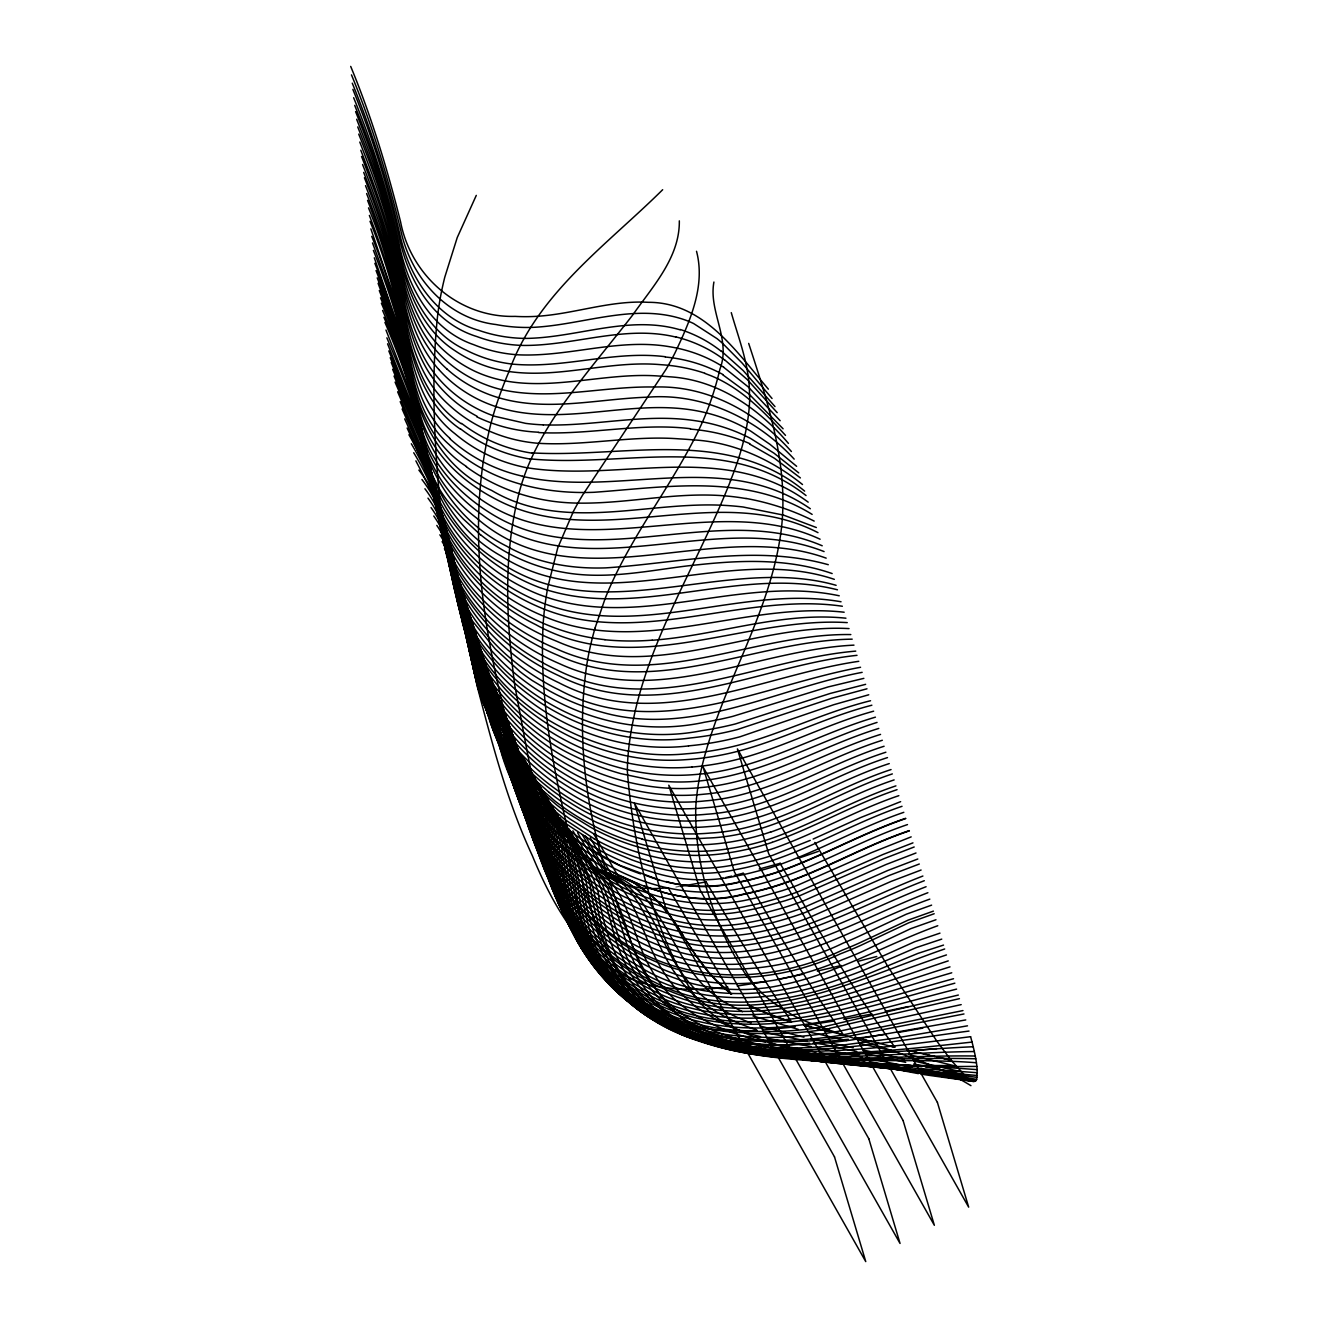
<?xml version="1.0" encoding="UTF-8"?>
<svg xmlns="http://www.w3.org/2000/svg" width="1328" height="1328" viewBox="0 0 1328 1328"><rect width="100%" height="100%" fill="white"/><g stroke="black" fill="none" stroke-linecap="round" stroke-linejoin="round"><path stroke-width="0.75" stroke-dasharray="5 3.75" d="M679.023 886.623L675.803 887.038"/><path stroke-width="1.5" d="M973.474 1081.44A445.826 33.466 62.1 0 0 976.661 1079.398L977.209 1070.468A860.644 64.607 62.1 0 0 976.429 1062.765A808.719 60.706 62.1 0 0 970.585 1036.67M713.916 282.034C708.372 311.532 731.346 339.52 719.925 369.118C714.696 391.677 707.044 413.722 696.602 434.405C671.088 485.384 635.68 530.835 611.893 582.743A801.498 282.001 -29.5 0 0 605.203 598.347L594.994 628.177M730.533 480.869C694.594 572.385 635.431 658.173 627.795 758.587A1105.56 388.988 -29.5 0 0 627.38 771.468C633.622 850.086 652.646 931.409 696.088 998.125A777.992 273.734 -29.5 0 0 722.897 1021.697C767.086 1047.676 818.895 1055.943 868.728 1064.259M476.287 195.382L457.247 237.546L444.78 277.187A1258.695 442.871 -29.5 0 0 437.294 318.587C430.969 382.016 434.339 445.876 440.73 509.155C449.03 568.633 465.265 626.683 477.018 685.547C492.041 743.199 507.08 801.498 532.329 855.647C555.32 911.772 591.906 975.333 657.111 986.455A409.074 143.939 -29.5 0 0 720.639 987.866L727.927 987.136M662.672 189.705C606.448 245.398 536.811 293.837 509.039 371.408A1113.976 391.943 -29.5 0 0 491.476 421.424C464.983 523.282 483.243 629.854 508.84 729.836M813.151 839.047L860.81 817.5L900.633 801.647M810.263 840.358L772.597 855.332A249.349 232.666 -16.6 0 1 754.088 860.594M804.27 907.273L887.768 870.487L917.797 859M907.489 824.588C856.128 841.902 809.532 871.633 756.711 884.797A403.895 376.837 -16.6 0 1 739.464 888.781C658.472 905.397 575.09 857.938 526.801 794.858A296.044 276.224 -16.6 0 1 518.235 782.258L503.644 755.665L493.037 727.014A194.419 181.405 -16.6 0 1 489.6 712.14C483.757 672.582 480.786 630.933 459.687 595.824M905.613 818.314C861.208 833.503 820.322 857.29 775.967 872.496A275.045 256.636 -16.6 0 1 766.787 875.285L751.482 879.285A395.329 368.852 -16.6 0 1 738.434 882.157C714.663 887.519 689.697 888.05 666.092 881.526M905.696 818.579C861.291 833.768 820.389 857.539 776.05 872.778A272.821 254.544 -16.6 0 1 766.87 875.567L751.565 879.551A399.794 373.035 -16.6 0 1 738.501 882.439C707.758 890.026 675.321 886.789 645.889 875.501M903.82 812.321C859.399 827.444 818.596 851.431 774.174 866.52A260.803 243.339 -16.6 0 1 764.978 869.276L749.639 873.21A362.478 338.208 -16.6 0 1 736.691 875.965C708.322 882.356 678.542 880.663 650.936 871.633A304.61 284.209 -16.6 0 1 633.29 865.707C599.625 853.472 569.231 833.154 543.584 808.304A210.488 196.395 -16.6 0 1 534.254 798.344C511.728 772.033 494.282 740.792 486.795 706.828C478.727 665.029 478.678 620.176 455.504 582.909M818.33 851.381L803.706 856.477A202.072 71.098 -29.5 0 1 797.696 858.336M909.298 830.598C857.921 847.878 811.358 877.775 758.454 890.706A399.18 372.454 -16.6 0 1 742.053 894.458C709.451 902.841 675.139 898.06 644.163 885.826M909.365 830.863C858.004 848.16 811.441 878.057 758.537 890.972A398.118 371.458 -16.6 0 1 742.136 894.74C701.831 905.464 659.933 894.474 623.131 877.277M902.027 806.312C857.573 821.385 816.836 845.554 772.381 860.527A252.884 235.952 -16.6 0 1 763.168 863.283L747.797 867.151A330.174 308.079 -16.6 0 1 734.948 869.79C706.596 875.766 676.965 874.156 649.292 865.59A279.942 261.201 -16.6 0 1 631.497 859.747L610.382 850.949A233.778 218.124 -16.6 0 1 595.774 843.396L566.243 823.858L541.392 802.544A213.061 198.802 -16.6 0 1 532.013 792.584L520.759 778.557A261.649 244.136 -16.6 0 1 510.699 763.716C470.178 708.372 488.405 633.854 453.446 576.601M911.174 836.872L871.367 852.709L797.68 885.212A266.994 249.116 -16.6 0 1 781.993 890.756L760.28 896.898A376.87 351.638 -16.6 0 1 743.929 900.583C642.287 919.69 537.707 847.247 501.851 753.408M898.84 795.655C855.979 810.163 816.637 833.22 774.025 848.293A254.544 237.513 -16.6 0 1 731.844 858.685M912.967 842.865L882.987 854.485L799.473 891.204A273.917 255.574 -16.6 0 1 783.752 896.715L762.023 902.824A356.369 332.498 -16.6 0 1 745.738 906.443C717.435 912.967 687.638 911.257 660.099 902.061A295.746 275.958 -16.6 0 1 642.603 896.035C609.237 883.651 579.257 863.1 554.224 837.935A230.474 215.053 -16.6 0 1 545.028 827.892L533.873 813.815A297.588 277.668 -16.6 0 1 523.796 798.991L507.163 767.484M897.047 789.662C854.153 804.087 814.911 827.344 772.232 842.317M895.919 785.877C853.539 800.103 814.778 823.011 772.713 838.001A235.355 219.601 -16.6 0 1 729.006 848.658C682.907 856.328 634.751 847.447 593.55 825.734M914.195 846.982L884.216 858.569L800.684 895.304A278.681 260.022 -16.6 0 1 784.964 900.782L763.202 906.875A343.935 320.911 -16.6 0 1 746.983 910.46C718.68 916.818 688.95 915.158 661.41 906.128A283.329 264.355 -16.6 0 1 643.881 900.135L623.098 891.154A227.237 212.015 -16.6 0 1 608.739 883.485L583.756 866.686A301.971 281.752 -16.6 0 1 572.584 857.722L558.872 845.222A238.044 222.108 -16.6 0 1 546.422 831.892L535.267 817.816A295.895 276.075 -16.6 0 1 525.191 802.992C482.446 745.207 498.813 668.05 463.655 607.377M894.142 779.901C851.713 794.011 813.051 817.168 770.937 832.009M916.005 852.991L885.992 864.528L802.477 901.28A288.359 269.053 -16.6 0 1 781.329 908.402L764.945 912.801A326.854 304.959 -16.6 0 1 748.793 916.303C720.506 922.462 690.875 920.868 663.319 912.054A267.609 249.697 -16.6 0 1 645.74 906.094L624.94 897.114A228.765 213.443 -16.6 0 1 610.598 889.428L585.648 872.629M919.308 864.013L889.245 875.451L805.764 912.27A299.846 279.76 -16.6 0 1 752.096 927.06C627.314 949.802 502.814 839.479 498.1 715.178M921.101 870.023L891.038 881.427L807.54 918.246A298.966 278.946 -16.6 0 1 758.819 932.024C632.543 958.617 504.922 846.965 500.141 721.038A362.959 338.657 -16.6 0 0 497.336 706.38L493.867 691.888A431.567 402.666 -16.6 0 0 489.534 676.682L481.715 654.604L474.362 638.652M892.35 773.909C830.349 794.393 774.39 836.109 707.011 838.068C658.871 841.587 610.133 828.639 569.679 802.427C537.674 782.225 509.437 754.902 492.107 720.955C459.073 665.843 476.868 595.492 442.091 541.641M891.055 769.559C830.415 789.33 775.851 829.585 710.397 833.038C661.759 837.47 612.075 825.452 570.874 799.273C539.234 779.669 511.18 753.225 493.203 720.374C457.33 663.884 476.453 590.412 439.867 534.802M889.262 763.583C828.821 783.138 774.34 822.812 709.218 826.547C660.58 831.062 610.863 819.077 569.546 793.048C537.906 773.46 509.969 746.9 491.825 714.182C455.421 656.663 475.192 581.614 436.812 525.407M887.486 757.591C827.244 776.963 772.813 816.023 708.056 820.04C659.402 824.754 609.718 812.636 568.334 786.774C536.595 767.285 508.773 740.576 490.447 707.973C453.529 649.442 473.814 572.849 433.758 515.994M885.876 752.229C825.817 771.402 771.452 809.964 707.011 814.213C658.339 819.077 608.705 806.843 567.222 781.146C535.433 761.724 507.694 734.915 489.219 702.412C451.869 642.935 472.519 564.998 431.019 507.562M922.894 876.032C841.371 907.339 754.603 964.792 663.685 932.671C593.599 910.294 535.599 852.925 512.525 783.072A183.43 171.146 -16.6 0 1 509.404 771.452L502.216 726.798M884.099 746.253C824.24 765.243 769.941 803.191 705.832 807.706C658.041 812.653 609.303 800.867 568.235 776.183C536.628 757.574 509.205 731.429 490.082 700.072C449.511 639.083 471.706 557.528 427.981 498.149M924.305 880.713C842.832 912.021 756.08 969.274 665.228 937.269C595.21 914.793 537.159 857.523 514.185 787.587A182.368 170.15 -16.6 0 1 511.048 775.984L503.876 731.33M882.323 740.277C822.762 758.969 768.58 795.987 705.002 800.917C656.264 806.212 606.531 793.961 564.782 768.597C532.827 749.357 505.304 722.283 486.463 690.012C448.283 628.426 469.431 547.601 424.927 488.754M926.097 886.722C844.691 917.997 757.973 975.018 667.204 943.146C597.351 920.437 539.251 863.316 516.31 793.397A183.579 171.279 -16.6 0 1 513.172 781.794L506.001 737.123M877.061 722.415C808.32 744.294 742.568 786.442 667.685 781.611A184.127 171.793 -16.6 0 1 651.683 780.134L620.757 773.626A282.831 263.907 -16.6 0 1 572.7 755.134C539.666 739.381 511.761 714.115 490.596 684.468A207.865 193.954 -16.6 0 1 480.138 667.652L476.702 661.078A220.797 206.006 -16.6 0 1 462.21 621.77C453.661 563.47 445.511 504.042 413.722 452.748M880.564 734.401C821.351 752.777 767.285 788.732 704.321 794.161C655.551 799.406 605.734 787.238 563.653 762.421C531.565 743.315 504.125 716.091 485.118 683.92C446.557 621.288 467.821 539.085 421.922 479.508M927.89 892.715C846.6 923.939 759.931 980.761 669.295 948.972C599.542 926.147 541.326 869.143 518.435 799.207A184.941 172.557 -16.6 0 1 515.281 787.587L503.578 719.112L491.028 679.106A266.364 248.535 -16.6 0 0 482.263 659.966M878.787 728.425C818.878 746.884 763.816 782.624 700.088 787.637C651.533 792.285 602.414 779.071 560.549 754.636C527.88 735.148 500.208 706.994 481.549 673.844C445.544 610.598 465.215 529.241 418.868 470.112M929.816 899.122C869.126 920.719 812.587 957.588 746.967 963.497C691.423 969.008 635.747 947.379 593.865 911.489M875.434 717.153C815.541 734.716 760.346 769.261 697.017 774.373A210.206 196.129 -16.6 0 1 619.495 767.717C557.295 751.034 500.307 709.534 472.884 650.272A222.921 207.981 -16.6 0 1 460.003 612.507L450.076 545.908M931.609 905.132L906.377 914.179L857.921 936.771A373.185 348.185 -16.6 0 1 843.081 943.162C762.421 982.239 664.415 979.898 596.023 917.283M937.767 925.732C885.527 944.623 836.922 973.69 781.843 985.011A170.648 159.211 -16.6 0 1 765.476 987.932L754.321 989.061M933.401 911.124L908.136 920.121L859.747 942.814A343.437 320.446 -16.6 0 1 842.35 950.151C761.658 988.098 666.374 984.944 598.198 923.06M934.182 913.747L908.916 922.744L860.544 945.486A338.275 315.616 -16.6 0 1 840.607 953.753C760.579 990.887 666.473 986.538 599.16 925.599M873.641 711.177C828.473 723.494 786.807 745.888 741.638 758.255A255.607 238.492 -16.6 0 1 692.004 767.053M935.974 919.74L910.693 928.687L862.37 951.529A313.408 292.426 -16.6 0 1 842.384 959.712C782.806 984.895 712.688 995.668 652.961 964.56C595.376 936.838 547.568 886.822 527.996 825.385A192.759 179.861 -16.6 0 1 524.842 813.765C516.326 770.439 515.297 724.225 491.775 685.381M939.975 933.136L914.56 941.784L865.707 963.763A335.32 312.86 -16.6 0 1 840.408 973.441C775.403 999.005 698.329 1004.2 637.324 965.423C588.52 937.8 550.074 891.818 532.877 838.333A199.847 186.468 -16.6 0 1 529.938 827.61A264.189 246.493 -16.6 0 1 526.818 811.989C521.14 772.896 516.99 732.143 496.157 697.532M941.751 939.112L916.237 947.594L866.985 968.842A355.24 331.452 -16.6 0 1 846.7 976.561C779.934 1002.341 700.703 1009.396 637.739 969.706C586.528 940.622 546.771 890.59 532.213 833.353A270.779 252.652 -16.6 0 1 529.092 817.716C523.365 778.407 518.85 737.571 498.017 702.761M871.865 705.218C828.207 716.456 787.703 737.09 744.41 749.507A264.704 246.975 -16.6 0 1 685.348 759.699C623.596 764.281 560.731 740.924 515.33 699.209A258.744 241.414 -16.6 0 1 505.52 689.464L493.601 675.786A216.481 201.989 -16.6 0 1 463.256 621.487A210.339 196.262 -16.6 0 1 457.031 600.223C450.109 542.72 438.672 485.5 408.924 434.754M943.527 945.088L917.93 953.404L868.246 973.905A389.868 363.772 -16.6 0 1 855.581 978.736C792.052 1002.159 717.884 1015.289 655.136 982.454C606.68 959.912 566.741 919.457 545.044 870.62M944.689 948.972C858.32 978.753 763.6 1029.748 671.022 991.601C604.672 966.402 551.07 908.518 534.47 839.08A266.845 248.967 -16.6 0 1 531.748 825.701C525.705 785.479 521.14 743.663 499.892 707.973M780.333 863.266L759.201 869.01M946.466 954.932C860.411 983.201 767.219 1030.81 675.354 996.299C609.237 973.424 555.054 916.851 538.222 848.542A241.796 225.594 -16.6 0 1 536.296 839.645C529.507 797.68 525.174 753.955 502.98 716.589M948.242 960.891C852.194 992.298 742.767 1041.833 645.01 986.372C614.034 970.353 587.839 945.768 568.401 916.918C541.758 880.929 536.612 835.976 530.055 793.165A280.391 261.616 -16.6 0 0 505.321 721.552M950.001 966.867C854.385 996.515 745.556 1043.061 648.313 991.651C618.267 976.727 592.653 953.604 573.347 926.28C544.845 889.727 538.919 843.23 532.246 798.975M870.537 700.736C826.68 711.526 785.927 731.811 742.518 744.062A272.904 254.644 -16.6 0 1 686.709 753.756C636.992 758.935 587.109 744.095 545.094 717.933M951.761 972.793C855.713 1000.432 746.668 1045.966 649.575 995.485C618.981 979.981 592.404 956.675 573.198 928.272C546.24 892.482 541.276 847.463 534.437 804.735M953.521 978.736C855.249 1005.246 744.012 1050.498 646.62 996.432C620.541 982.537 597.152 963.265 579.788 939.261C550.207 902.592 543.003 855.332 536.512 810.229M876.762 956.492L857.988 961.323M954.849 983.185C849.854 1011.637 726.167 1057.503 627.364 986.604C593.035 963.912 567.554 929.052 553.527 890.59C538.122 834.133 521.987 777.81 506.549 721.336M742.966 873.276L734.268 875.467M868.761 694.776L833.785 704.703L740.011 736.774A285.869 266.729 -16.6 0 1 688.535 745.855M956.592 989.111C857.108 1013.978 743.796 1056.075 646.603 1000.847C619.346 986.289 595.243 965.605 578.377 939.56C550.805 902.874 546.572 856.56 538.77 812.985A311.482 290.633 -16.6 0 0 513.338 742.269M958.351 995.054L825.551 1026.345M731.794 876.082L725.636 877.559M841.222 965.473L817.301 971.1M959.43 998.673L829.568 1028.37M754.088 860.61L746.353 862.403A309.158 288.458 -16.6 0 1 733.587 864.96C705.251 870.604 675.72 869.076 648.031 860.859M866.985 688.8L831.776 698.279L737.488 729.504A300.941 280.789 -16.6 0 1 690.361 737.986C604.207 749.855 513.106 704.355 470.095 628.941M723.196 878.14L720.755 878.704M961.19 1004.615L844.84 1030.03A348.152 324.845 -16.6 0 1 745.689 1036.521M865.64 684.335L830.266 693.432L735.513 723.909A313.541 292.542 -16.6 0 1 701.748 730.649C622.185 746.568 537.375 712.472 486.679 650.172A195.78 182.683 -16.6 0 1 473.731 631.912A199.698 186.335 -16.6 0 1 458.226 599.907A194.768 181.72 -16.6 0 1 452.018 578.643L441.328 512.425M962.966 1010.575L843.164 1034.778M802.776 974.304L777.81 979.35M963.979 1013.961L847.198 1036.521M908.335 1006.541L885.344 1011.338M863.864 678.359L828.224 686.908L732.84 716.34A333.975 311.615 -16.6 0 1 704.67 722.2C624.276 739.862 537.242 707.21 485.766 643.748A202.52 188.958 -16.6 0 1 463.937 610C446.872 577.946 446.988 541.06 439.767 506.317A363.557 339.221 -16.6 0 0 427.633 462.028L397.62 391.777M706.33 881.875L680.119 886.473M965.755 1019.921L852.393 1039.857A437.31 408.028 -16.6 0 1 764.281 1044.356A379.127 353.746 -16.6 0 1 752.777 1043.609C702.13 1040.156 651.367 1021.581 613.519 987.185C566.11 946.615 556.731 883.07 547.252 825.136A367.358 342.773 -16.6 0 0 543.965 811.707L534.321 782.574L520.875 754.951M872.031 1013.994L843.861 1019.29M862.154 672.35C776.78 688.452 690.809 737.638 601.899 712.19A245.132 228.715 -16.6 0 1 549.477 690.925L532.179 680.484A215.335 200.926 -16.6 0 1 520.128 671.736L495.211 648.927L473.266 622.085A182.617 170.382 -16.6 0 1 454.873 586.179A173.57 161.95 -16.6 0 1 450.092 570.044L437.095 494.879A401.338 374.463 -16.6 0 0 430.87 470.311M922.811 1028.121L897.96 1032.503M967.498 1025.83L894.209 1038.313L845.87 1044.655A564.134 526.353 -16.6 0 1 791.754 1048.041M766.306 981.492L737.256 986.007M834.598 1020.917L804.652 1025.598M731.844 858.768C703.525 863.997 674.126 862.569 646.404 854.817A244.269 227.918 -16.6 0 1 592.255 832.922L570.675 819.459A307.316 286.748 -16.6 0 1 558.706 810.678L537.475 792.268A231.404 215.916 -16.6 0 1 498.1 737.887L487.476 713.451A220.514 205.74 -16.6 0 1 481.002 690.61C472.087 648.545 474.079 602.663 449.794 565.346M860.561 667.27C762.272 685.314 656.497 742.518 558.773 689.73C510.433 666.291 468.85 625.339 451.57 573.746A169.171 157.849 -16.6 0 1 448.532 563.105L437.36 497.137L427.317 455.205A372.919 347.936 -16.6 0 0 420.461 433.393L391.229 362.494M885.826 1034.363L856.145 1038.313M969.008 1031.076C866.371 1044.107 751.299 1071.464 655.003 1018.377C610.432 996.066 577.912 953.853 566.209 905.53A258.429 241.132 -16.6 0 1 564.666 899.405C554.789 852.078 551.153 801.846 524.411 759.998M795.19 1026.876L762.471 1030.08M858.784 661.311C760.529 675.587 656.364 733.77 558.905 682.758C510.101 659.833 468.054 619.147 450.159 567.571A164.589 153.567 -16.6 0 1 447.055 556.963M848.343 1039.26L813.151 1042.995M970.585 1036.703C844.774 1052.158 658.97 1083.88 583.888 947.827A221.776 206.936 -16.6 0 1 574.908 927.508L569.413 910.776A248.286 231.653 -16.6 0 1 567.803 904.667L555.486 839.512M936.821 1048.589L908.551 1051.046M652.181 640.262C717.07 635.614 780.283 611.411 845.936 618.201M668.465 887.818L658.505 888.465M809.565 1043.293L791.903 1044.555A547.534 192.643 -29.5 0 1 771.751 1045.119L740.709 1043.758M857.008 655.335C758.819 665.693 656.198 725.204 559.022 675.786C509.852 653.293 467.058 613.071 448.748 561.395A162.348 151.475 -16.6 0 1 445.577 550.821L431.052 469.979A365.632 341.147 -16.6 0 0 423.416 445.76L394.034 376.056M688.535 745.921C613.237 754.619 535.516 720.257 488.571 661.294A201.341 187.862 -16.6 0 1 475.889 642.868A207.749 193.838 -16.6 0 1 457.861 602.331A205.475 191.73 -16.6 0 1 454.458 589.466L444.05 523.099A265.251 247.489 -16.6 0 0 440.697 508.176L428.313 471.44L404.691 418.868M972.03 1042.082C839.379 1056.507 622.998 1085.109 572.617 916.005M692.004 767.003C616.325 773.61 538.139 738.916 492.14 678.442A210.637 196.544 -16.6 0 1 479.723 659.867A217.493 202.918 -16.6 0 1 458.509 606.365C451.686 549.875 441.095 493.418 411.331 443.751M898.624 1051.759L865.574 1053.502M855.747 651.118C757.06 659.369 653.974 718.963 556.581 669.76C508.275 647.284 466.012 607.925 447.752 557.046A160.821 150.047 -16.6 0 1 444.531 546.489L432.098 475.623L421.258 431.235A384.921 359.141 -16.6 0 0 416.594 416.577L387.577 343.819M973.208 1046.746C866.653 1051.295 748.693 1073.456 650.571 1018.31M974.32 1051.544C894.176 1052.224 813.035 1064.409 733.537 1049.054M949.819 1065.571L916.42 1065.471M791.754 1047.958L753.673 1046.746L716.124 1041.202A239.455 223.419 -16.6 0 1 665.494 1023.705L637.888 1008.151A197.64 184.409 -16.6 0 1 576.85 938.63L568.932 919.856A228.25 212.961 -16.6 0 1 564.317 905.298C552 855.149 550.705 800.967 522.269 756.064M853.97 645.142C756.379 649.691 656.281 708.471 559.652 663.751C509.537 642.337 465.398 602.796 446.341 550.871A158.364 147.757 -16.6 0 1 443.054 540.33L431.036 472.021L423.35 439.867A378.115 352.8 -16.6 0 0 417.938 422.835L388.822 350.924M925.301 1066.766L976.877 1066.401M975.25 1056.026C885.942 1054.698 794.194 1067.795 706.845 1042.746M543.235 424.86C594.031 426.686 644.694 412.925 695.44 420.744A172.856 161.286 -16.6 0 1 750.42 438.356L774.025 453.197L798.759 472.901M975.781 1058.781C887.32 1056.441 796.717 1067.363 710.148 1043.659M852.194 639.166C754.354 640.279 654.488 699.856 557.909 655.285C508.309 634.419 463.887 596.106 445.046 544.646A161.618 150.794 -16.6 0 1 441.709 534.122L426.271 449.81L419.914 422.503L409.406 389.967L385.967 330.008M910.975 1065.355L813.085 1059.561L762.654 1052.54M976.412 1062.749C847.613 1052.457 651.069 1092.031 589.781 938.614M922.03 1066.683C841.886 1059.91 757.475 1066.019 681.629 1034.645M538.587 432.579C589.283 435.202 639.781 422.487 690.477 428.712M977.159 1069.638C913.631 1064.907 849.97 1062.865 786.442 1058.051C750.818 1055.096 714.879 1048.921 682.393 1033.333C619.562 1007.089 587.839 940.672 581.863 876.065A188.593 175.977 -16.6 0 0 579.074 865.69L570.575 842.716L556.166 813.4M757.06 1041.202C703.956 1039.276 650.952 1019.672 611.378 983.865C563.653 943.511 554.905 879.933 545.044 822.132M850.816 634.568C752.378 632.958 652.895 693.531 555.868 648.545C503.694 626.65 456.483 585.2 440.879 529.225A188.858 176.209 -16.6 0 1 439.203 522.767L433.509 491.426M847.247 622.616C743.912 616.209 634.635 679.836 535.815 624.658C491.343 602.763 453.18 564.732 438.638 516.526A242.858 226.59 -16.6 0 1 433.492 494.746C426.587 435.003 408.841 377.501 384.937 322.438M977.308 1072.709L822.314 1061.52L758.454 1054.382M745.722 1036.355C694.411 1034.014 644.794 1012.235 606.979 977.79C560.582 937.717 552.332 874.903 542.521 818.114M739.679 1032.62C665.61 1028.968 592.62 983.567 563.686 914.046M736.061 1030.296C665.245 1025.648 595.359 983.899 565.579 918.063M844.16 612.225C743.514 600.92 638.635 658.987 540.928 615.013C496.589 596.239 458.16 561.246 439.917 516.194A163.493 152.537 -16.6 0 1 436.215 505.769M849.04 628.592C751.532 623.28 652.463 684.069 556.648 641.225C503.76 620.292 456.085 578.859 439.8 522.867M665.345 356.734C614.416 350.293 564.3 368.703 513.421 364.204A131.372 122.574 -16.6 0 1 497.353 361.498A136.867 127.704 -16.6 0 1 466.095 350.111C427.334 332.415 408.393 291.463 399.745 252.137C389.868 201.79 373.948 152.903 354.709 105.377M977.292 1075.514L815.425 1060.972L769.609 1055.345A390.083 363.955 -16.6 0 1 706.031 1039.475M604.97 639.664C531.914 632.045 460.484 583.606 437.609 511.961A238.592 222.623 -16.6 0 1 432.413 490.198C425.143 430.372 407.995 372.554 383.941 317.326M532.229 452.898C623.363 458.16 726.615 426.404 804.635 491.111M977.126 1077.406C899.77 1066.782 821.019 1065.869 744.493 1049.601C699.74 1039.608 653.924 1020.734 626.285 982.272A143.557 133.945 -16.6 0 1 619.379 971.814C603.958 946.764 600.123 917.233 593.317 889.196A186.551 174.068 -16.6 0 0 590.329 879.451L576.319 848.044A287.529 268.289 -16.6 0 0 566.458 831.66L543.003 790.708M842.367 606.249C740.792 591.392 634.336 650.504 535.898 605.668C490.181 585.449 450.358 547.933 434.953 499.511A233.147 217.543 -16.6 0 1 429.608 477.831C421.723 417.606 405.505 359.008 381.385 303.216M961.157 1078.751L938.365 1075.564M976.644 1079.382C886.888 1063.761 793.098 1067.264 706.247 1037.168C640.196 1015.854 607.909 958.335 598.314 893.478M841.039 601.767C741.588 584.27 638.818 641.042 541.509 602.63C496.456 584.801 456.683 550.456 437.825 505.204A160.605 149.848 -16.6 0 1 434.007 494.813M529.756 458.824C621.936 468.103 725.686 432.065 806.063 495.56M933.235 1074.701C856.112 1062.964 777.046 1057.536 702.578 1032.885A133.497 124.55 -16.6 0 1 690.892 1027.44C641.49 1003.47 619.562 950.433 608.274 900.035A176.541 164.722 -16.6 0 0 602.414 884.863L594.363 869.674L586.461 858.353A124.102 115.802 -16.6 0 0 579.622 850.468L562.325 820.488M713.767 1033.881L741.804 1042.048L805.548 1054.747L973.49 1081.473L931.459 1075.68A340.051 317.276 -16.6 0 1 920.918 1074.053M969.606 1079.797L921.682 1071.679M975.798 1080.726C882.954 1063.545 785.462 1065.338 696.32 1031.275A157.202 146.678 -16.6 0 1 625.538 964.261L621.537 955.513A219.983 205.259 -16.6 0 1 614.084 934.381L604.157 897.313M746.054 498.548L740.543 497.668A219.518 204.827 -16.6 0 0 724.524 495.842C673.329 491.642 622.716 505.005 571.571 502.93A192.46 179.562 -16.6 0 1 466.311 466.759M839.246 595.791C739.596 574.493 636.311 632.211 538.736 594.38C494.531 576.784 455.736 542.969 436.646 498.913A154.978 144.603 -16.6 0 1 432.762 488.555A175.13 163.41 -16.6 0 1 430.239 480.006L421.308 433.26M974.984 1081.274L860.411 1063.13M860.793 1062.898L821.069 1056.125M971.415 1080.892L966.767 1077.622L918.727 1068.725M819.393 1052.755L864.843 1060.989M871.367 1064.707L918.362 1073.622M815.923 1052.141L771.917 1043.642M818.43 1055.66L770.821 1046.763M806.976 1041.119L766.306 1032.669A215.667 201.225 -16.6 0 1 762.953 1031.74M913.614 1070.185L869.74 1061.902M813.782 1042.38L856.759 1051.494M811.126 1046.58L767.252 1038.264M817.915 1047.908L862.204 1057.038M837.47 589.798C738.617 564.566 636.311 622.085 538.969 587.308C494.331 570.343 455.255 536.446 435.484 492.605A149.931 139.888 -16.6 0 1 431.517 482.28L425.856 460.75L415.448 401.919L408.111 369.682L397.852 336.963L378.098 283.296M963.298 1074.319L913.581 1064.06M911.722 1067.314L865.756 1057.785M810.595 1038.562L853.174 1047.742M803.938 1037.201L759.782 1025.963M731.595 1048.971C681.347 1039.177 630.335 1015.156 603.46 969.44A214.223 199.864 -16.6 0 1 592.72 949.769L586.013 933.667M914.544 1061.188L960.775 1071.613M904.368 1059.047L862.818 1049.95M768.182 1046.215C725.138 1037.732 679.289 1022.494 652.745 985.127C623.297 949.171 628.31 893.694 589.549 864.445L569.048 828.904M676.101 337.146C624.907 324.596 574.011 346.01 522.767 345.429A138.062 128.816 -16.6 0 1 505.188 343.852A141.664 132.186 -16.6 0 1 476.752 336.515C433.907 323.351 409.339 282.217 400.06 240.899C388.739 189.124 372.919 138.461 352.866 89.391M905.713 1062.367L863.333 1052.988M937.85 1057.171L934.348 1056.391M928.123 1055.013L929.5 1055.312M934.729 1056.474L907.09 1050.216M939.278 1057.486L942.15 1058.134M923.309 1053.934L925.367 1054.399M937.352 1057.055L951.097 1060.159L966.767 1077.622M846.749 1040.554L808.088 1031.756M943.61 1058.449L946.549 1059.113M918.461 1052.855L920.536 1053.32M896.898 1051.842L859.166 1043.343M522.468 476.37C617.769 498.066 723.196 448.25 810.329 508.757M917.067 1052.54L914.975 1052.058M836.125 585.316C726.632 554.091 602.63 630.667 500.789 562.823C442.224 528.693 420.627 463.572 414.867 399.794M947.296 1059.296L951.097 1060.159L940.108 1045.601A312.097 23.423 62.1 0 1 936.539 1040.687L888.432 967.448L814.844 842.45M908.784 1054.548L956.11 1066.201M912.137 1051.411L910.709 1051.079M825.568 1030.561L840.109 1033.981M821.069 1029.499L827.178 1030.943M839.362 1033.798L843.363 1034.744L817.401 996.415L779.055 934.381A426.603 32.021 62.1 0 1 743.282 873.193M907.821 1050.398L909.282 1050.73M819.16 1029.051L817.567 1028.669M821.551 1029.615L805.415 1025.697M816.77 1028.486L812.786 1027.523M857.207 1038.015L864.545 1039.791M854.767 1037.434L857.755 1038.147M828.29 564.699C754.968 544.148 679.787 563.072 605.9 567.869C571.737 569.114 536.695 563.205 506.698 546.206C449.428 517.522 417.59 457.031 413.523 394.682M865.64 1040.056L871.882 1041.567M863.017 1039.409L866.188 1040.173M876.746 1042.762L870.886 1041.335M891.105 1046.331L894.076 1047.062M893.462 1046.912L895.006 1047.294C851.68 989.277 816.471 925.765 780.067 863.333M809.615 1026.743L811.192 1027.125M878.356 1043.161L889.544 1045.933M876.115 1042.613L878.721 1043.26M889.03 1045.817L892.682 1046.713M808.818 1026.544L807.241 1026.146M798.311 1029.383L753.026 1016.036M806.445 1025.946L804.071 1025.349M760.579 1036.72L750.652 1034.047A183.729 171.428 -16.6 0 1 718.232 1021.083L696.221 1007.271L677.33 990.19A144.918 135.207 -16.6 0 1 663.12 971.266C640.893 937.684 637.473 888.93 598.397 868.761L577.63 832.789M680.135 329.825C628.974 314.753 577.58 337.661 526.27 338.408A138.245 128.982 -16.6 0 1 508.176 337.229A142.312 132.783 -16.6 0 1 479.059 330.423C435.65 318.139 409.605 277.369 400.143 235.654C388.291 183.646 372.504 132.568 352.269 83.183M834.333 579.34C725.785 542.82 602.962 621.521 500.872 555.851C444.183 524.095 419.1 460.584 414.386 398.632M826.182 558.142C712.887 517.322 576.136 605.153 476.337 517.82C443.054 492.804 422.038 454.458 417.042 413.373C410.02 364.071 394.067 316.794 376.056 270.547M791.505 1021.929L789.164 1021.249M703.558 1041.799L708.671 1043.293M789.944 1021.481L758.454 1010.093M659.369 879.983L619.313 865.142L586.876 847.181M788.367 1021.016L786.807 1020.551M705.882 1042.497C647.284 1028.387 597.534 983.417 579.805 925.5A275.012 256.603 -16.6 0 1 573.198 899.604M786.027 1020.319L781.362 1018.842M703.093 1041.65C644.03 1025.581 593.135 980.081 576.037 920.57M824.09 551.585C714.165 508.01 583.473 590.595 482.778 515.181C449.777 491.974 424.064 457.114 418.104 416.627C410.767 368.719 394.731 322.887 377.218 277.867M780.582 1018.593L773.61 1016.202M706.015 1039.492L674.524 1026.245A151.475 141.332 -16.6 0 1 661.593 1018.493C615.478 989.924 598.115 936.14 590.13 885.544A185.472 173.055 -16.6 0 0 587.208 875.617L576.833 850.418L563.603 826.58M704.753 373.384L710.862 375.691A127.123 118.607 -16.6 0 1 721.884 380.821C746.867 394.018 766.671 414.701 785.495 435.368M772.846 1015.92L748.262 1005.014M640.544 873.89C615.213 865.142 591.508 852.078 570.509 835.461M822.215 545.775C715.526 499.992 591.176 577.099 489.883 512.84C456.865 492.173 428.297 460.799 419.88 421.872C411.78 376.588 396.026 333.262 379.293 290.55M751.034 1022.942C731.313 1015.704 712.206 1005.711 696.951 991.037A139.025 129.729 -16.6 0 1 681.596 972.743M832.158 573.563C789.496 558.673 743.481 559.901 699.126 564.649A536.977 501.021 -16.6 0 0 682.559 566.508C643.15 571.721 602.995 579.639 563.288 572.285A185.688 173.254 -16.6 0 1 480.62 534.769M593.616 833.718L617.503 875.119L634.402 883.087L652.28 896.201A138.743 129.463 -16.6 0 1 666.59 911.357L668.698 914.046M729.188 1031.358C705.268 1022.278 682.127 1009.214 665.228 989.659M638.901 884.099L613.005 872.363M820.106 539.218C708.056 487.077 569.297 576.302 468.22 489.584C432.447 464.119 417.341 421.457 411.58 379.725C403.579 325.559 390.731 272.14 370.014 221.295M817.998 532.644C718.531 481.45 604.174 549.045 504.507 503.478C469.514 487.31 437.178 460.55 423.151 423.765C414.469 398.632 410.601 372.172 405.737 346.11M816.355 527.531L783.586 515.115L743.033 506.981A277.203 258.645 -16.6 0 0 725.271 505.42C647.599 500.689 563.504 533.159 491.526 490.364C436.148 465.846 412.477 407.281 406.717 350.791M757.724 1009.761L749.739 1005.811M742.468 1011.72L722.731 1001.212L709.6 991.269M749.59 444.05L774.473 458.309L800.386 477.914M618.118 875.152L603.659 867.25M812.138 514.401C745.921 473.266 667.054 487.061 594.014 492.29C542.206 494.414 487.26 481.184 448.997 444.432C416.029 415.432 411.497 369.981 403.463 329.626C397.006 285.205 383.842 242.061 367.557 200.329M970.934 1085.657C919.308 1054.017 859.233 1042.928 803.772 1020.535A812.072 285.719 -29.5 0 1 791.903 1014.642L774.39 1003.404A966.635 340.101 -29.5 0 1 746.635 975.947C714.564 926.546 694.61 867.217 695.739 807.972A1017.281 357.929 -29.5 0 1 702.993 762.322C722.15 686.725 766.173 619.446 779.403 542.056C791.671 474.295 769.476 406.966 748.677 343.404M608.141 870.006L599.343 864.677M594.23 838.798L564.583 819.326L539.683 798.045A220 205.259 -16.6 0 1 524.494 781.213L518.982 774.075A251.922 235.056 -16.6 0 1 504.391 751.565C468.967 697.084 485.998 626.351 451.835 571.654M612.457 895.371L591.524 881.56M722.681 374.728L749.092 394.101L783.105 428.795M808.188 502.15C724.358 440.083 619.96 482.745 526.104 467.605A160.954 150.164 -16.6 0 1 454.89 433.658C418.818 405.82 410.75 359.075 402.716 317.16C395.976 271.941 382.248 228.117 365.515 185.654M599.426 864.943L590.877 859.249M650.073 1017.879C618.001 998.208 595.89 965.506 583.573 930.447A269.551 251.49 -16.6 0 1 575.671 899.67L567.421 854.867A220.431 205.657 -16.6 0 0 563.703 840.873L555.536 818.646L543.169 792.982M595.16 862.27L586.727 856.394M639.216 886.108L639.897 886.556A112.697 105.144 -16.6 0 1 641.889 887.934M723.644 367.242L748.129 386.83L780.15 420.71M582.809 844.625L563.138 829.651M582.643 853.489L586.81 856.676M642.536 888.399L657.211 900.865L670.125 915.938M582.726 853.755L570.924 844.558M802.51 484.521C771.103 459.206 732.94 441.892 692.32 439.817A338.491 315.832 -16.6 0 0 679.189 438.871C631.779 435.169 584.702 446.274 537.359 443.237A152.836 142.611 -16.6 0 1 447.984 404.044C417.623 376.637 408.792 335.054 401.139 296.708C394.067 251.158 379.493 207.251 362.577 164.506M724.59 359.755L747.183 379.509L777.212 412.643M466.51 466.51C430.488 443.452 415.066 402.135 409.057 361.764C400.658 309.258 388.772 257.234 368.52 207.882M731.313 994.058L722.615 986.92M461.281 423.748C421.789 397.537 410.07 349.53 402.019 305.921C395.014 259.973 380.787 215.518 363.689 172.408M578.676 850.767L556.764 832.407M731.595 994.274L711.343 975.632M721.453 351.14L743.132 370.512L774.988 406.584M460.152 428.977C421.789 402.766 410.734 355.721 402.766 312.943C395.777 266.447 381.767 221.361 364.42 177.753M685.331 1021.049C636.71 981.724 622.649 917.283 602.746 861.092C585.382 800.767 577.829 737.555 585.416 675.006A1122.26 394.864 -29.5 0 1 595.027 628.177M566.89 832.839L549.095 817.318M549.344 792.55L531.715 777.096M480.537 534.852L463.24 518.916A232.998 217.41 -16.6 0 1 452.898 507.296C429.044 481.134 421.275 445.859 416.278 411.912C409.389 360.685 393.702 311.3 374.861 263.326M567.388 841.869L553.378 829.22M796.634 466.311L769.974 444.332L750.901 431.235A162.315 151.442 -16.6 0 0 699.873 411.431C633.19 397.504 564.649 427.583 498.681 407.497A134.626 125.612 -16.6 0 1 482.496 401.405A139.772 130.41 -16.6 0 1 438.788 369.45M559.619 826.912L545.775 814.064M722.017 986.372L716.805 981.425M446.955 369.035C419.797 345.048 408.011 309.208 400.824 274.796C392.872 226.291 376.953 179.645 358.726 134.128M535.284 786.508L556.565 804.884A298.186 278.233 -16.6 0 0 568.583 813.632L590.263 827.029A240.268 224.183 -16.6 0 0 637.573 846.816C667.486 855.664 699.341 857.855 730.118 852.576A241.746 225.561 -16.6 0 0 772.249 842.35M689.431 990.705C706.878 1008.433 729.271 1020.551 752.644 1028.536A215.667 201.225 -16.6 0 0 756.064 1029.665M449.81 438.207C416.411 408.642 410.75 362.577 402.683 321.376C396.109 277.436 382.746 234.857 366.611 193.573M553.477 829.485L546.854 822.63M794.177 459.123C756.977 418.785 703.359 392.806 647.832 397.172C598.264 398.782 547.485 412.128 498.614 397.703A135.639 126.558 -16.6 0 1 485.384 393.055A139.905 130.526 -16.6 0 1 446.972 369.035M626.633 1000.465C551.502 913.465 535.732 794.908 514.849 685.929C506.682 623.878 502.98 560.167 517.688 498.73C527.067 456.766 550.788 419.963 576.535 386.216C594.778 362.046 614.25 338.856 632.775 314.902C652.629 286.616 679.853 257.466 679.322 220.863M716.24 980.861L704.753 967.73M542.538 810.761L545.874 814.33M550.174 826.232L537.94 812.52M791.405 451.52C757.06 412.527 707.724 385.153 654.787 387.029C603.759 385.884 552.365 400.824 501.702 389.668A124.317 116.001 -16.6 0 1 487.808 385.502L482.977 383.643A135.124 126.077 -16.6 0 1 444.266 358.892C418.204 334.855 406.899 299.746 399.877 265.998C391.644 218.074 375.658 171.993 357.73 126.924M539.467 807.457L542.637 811.01M788.45 443.436C758.504 407.862 716.838 379.41 669.262 376.787A221.112 206.321 -16.6 0 0 658.622 376.023C597.816 371.425 534.005 398.217 475.739 371.657A133.663 124.699 -16.6 0 1 445.262 351.704C418.436 328.282 406.6 293.123 399.429 259.325C390.731 211.102 374.762 164.655 356.651 119.271M536.479 804.087L539.566 807.723M710.812 975.051L695.507 954.932M543.899 819.592L532.379 805.465M772.049 398.5L742.319 363.274L722.764 343.52A181.554 169.403 -16.6 0 0 717.004 338.623L693.581 323.517A93.026 86.801 -16.6 0 0 685.464 320.098C635.614 302.319 584.104 324.746 533.79 327.319A156.97 146.462 -16.6 0 1 495.975 324.53C446.706 318.654 411.132 277.535 400.956 231.089C387.992 177.969 372.404 125.446 351.472 74.866M438.755 369.466C415.1 342.807 406.136 307.083 399.446 272.97C392.092 227.752 376.438 184.526 359.788 142.046M768.381 389.17C736.492 351.771 703.491 302.087 648.28 302.319A143.158 133.58 -16.6 0 0 637.755 302.087C603.028 302.601 569.745 314.587 535.151 316.413A173.188 161.584 -16.6 0 1 515.115 316.379C458.841 317.94 410.916 275.909 400.591 221.892C387.328 169.054 371.541 116.781 350.692 66.4M536.578 804.353L525.29 790.011M533.673 800.917L522.668 786.359M542.77 830.797L537.325 823.659A293.604 273.95 -16.6 0 1 527.233 808.852C506.051 778.009 498.216 741.007 494.365 704.454A376.206 351.024 -16.6 0 0 485.849 665.511L476.652 637.772L466.925 616.922M535.217 809.283L529.689 801.846M704.272 967.116L700.022 961.406M669.179 914.677L677.297 926.313M670.59 916.569L675.985 924.338M527.067 798.194L529.789 802.112M699.557 960.775L694.195 952.956M681.53 972.777C656.879 938.066 647.782 887.154 603.294 870.985L582.394 834.764M520.111 782.64L522.784 786.608M527.166 798.46L514.982 779.37M695.075 954.268L689.896 946.333M676.417 925.002L686.261 940.539M674.475 972.212C651.45 939.228 645.093 892.018 606.215 872.297L585.349 836.009M791.505 1021.929L782.258 1007.786A443.867 33.316 62.1 0 1 735.629 932.273L706.147 881.908M693.764 952.309L686.128 940.324M524.61 794.758L510.649 771.585M515.231 775.17L520.227 782.906M677.712 926.977L681.53 932.953M689.481 945.669L686.958 941.652M681.945 933.617L682.791 934.962M685.713 939.643L684.866 938.315M540.562 794.094C563.072 832.473 588.619 880.198 637.506 887.403A203.051 71.446 -29.5 0 0 658.489 888.465M444.382 548.696C470.909 587.872 465.497 637.108 476.901 681.164A241.713 225.528 -16.6 0 0 484.952 706.529L500.706 738.434A220.896 206.106 -16.6 0 0 531.731 777.079M547.485 865.209L536.578 845.753L529.341 829.535M548.398 867.765L535.566 844.309L524.942 817.019A189.34 176.657 -16.6 0 1 521.788 805.415L509.172 731.545M529.258 814.695C508.076 783.869 500.357 746.851 496.406 710.314A378.646 353.298 -16.6 0 0 486.081 665.876M543.268 853.572L530.42 830.116L520.692 805.415A186.252 173.785 -16.6 0 1 517.555 793.795C509.653 750.519 506.632 705.168 484.504 665.992M545.376 859.399L532.528 835.926L522.817 811.209A187.696 175.13 -16.6 0 1 519.68 799.605C511.579 756.313 509.155 710.712 486.612 671.636M510.633 767.518L515.347 775.419M446.44 555.021C472.552 594.18 467.854 643.051 478.976 686.991A234.276 218.589 -16.6 0 0 498.481 736.459A224.266 209.26 -16.6 0 0 533.889 782.873L555.204 801.232A276.938 258.396 -16.6 0 0 593.516 825.784M447.735 559.022C472.453 596.355 469.697 642.619 478.91 684.783A229.445 214.09 -16.6 0 0 482.628 699.209M668.2 887.851L731.064 993.875M590.246 837.769L611.378 874.388C655.501 890.374 667.718 939.344 693.399 973.441A135.473 126.409 -16.6 0 0 709.534 991.335M572.883 830.813L593.5 866.553C629.92 889.063 630.949 936.622 651.749 970.336A138.61 129.331 -16.6 0 0 665.179 989.692M565.761 824.605L584.735 857.506C622.351 889.826 617.221 945.453 646.553 983.135A144.951 135.24 -16.6 0 0 654.555 993.278A155.293 144.901 -16.6 0 0 713.783 1033.831M559.901 817.583L576.02 845.504M556.465 813.45L570.891 838.483A203.649 190.004 -16.6 0 1 598.48 893.429M533.773 776.631L548.813 805.515L560.35 835.926A237.546 221.643 -16.6 0 1 563.985 849.754L573.132 899.62M536.28 780.582C559.586 816.687 572.086 858.154 577.315 900.517M559.885 819.99L574.543 848.326L583.141 870.653A186.003 173.553 -16.6 0 1 585.997 880.813C593.599 931.293 609.867 984.762 653.791 1015.621A139.224 129.912 -16.6 0 0 666.175 1023.705L699.175 1038.529A347.604 324.331 -16.6 0 0 758.437 1054.515M537.906 783.155L542.571 791.505M461.629 601.451L473.648 627.447M461.729 601.717L469.431 616.906M540.396 787.089C562.342 822.331 575.489 862.005 580.253 903.123M506.317 759.699L510.732 767.767M501.104 711.376C522.385 747.216 527.15 789.064 533.192 829.436A266.978 249.1 -16.6 0 0 535.948 842.815L544.812 870.255M457.562 589.234L471.075 618.831M457.645 589.532L467.307 608.838M489.667 679.753L498.979 698.877M493.85 691.058C514.932 726.101 518.601 767.368 524.195 806.959A212.895 198.652 -16.6 0 0 527.448 821.833C547.601 897.313 610.282 957.87 684.053 981.259A187.58 175.014 -16.6 0 0 754.321 989.045M488.737 677.263L500.955 703.79M465.597 613.038L475.358 633.788L482.313 654.073M415.88 460.882C430.056 488.106 443.635 516.144 450.507 546.24M468.867 622.6L480.537 648.994M470.809 628.26L480.404 649.392L487.642 670.789A385.967 360.12 -16.6 0 1 498.116 715.178M472.419 632.975L485.865 665.228M506.632 763.633L510.749 771.85M502.333 751.731L506.416 759.965M552.365 806.926C577.614 846.567 578.792 893.844 591.69 937.535M407.132 428.031L429.857 477.997L442.29 514.268A244.169 227.818 -16.6 0 1 445.66 529.191L455.919 595.625A205.906 192.128 -16.6 0 0 462.144 616.873L465.364 625.156M502.98 755.532L506.732 763.899M498.697 743.63L502.432 751.997M402.118 409.007L426.836 464.767L439.153 502.05A296.194 276.357 -16.6 0 1 442.49 516.99L453.064 583.274A203.084 189.489 -16.6 0 0 470.095 628.941M561.91 909.995L565.213 917.515M400.193 401.637L428.977 468.236A336.067 313.557 -16.6 0 1 441.361 512.425M395.08 382.132L422.802 446.44A353.962 330.257 -16.6 0 1 429.409 465.464L430.87 470.311M392.623 369.267L421.939 439.585A370.263 345.479 -16.6 0 1 429.508 463.787L436.265 493.551L447.055 556.963M563.437 913.448C548.514 882.174 547.601 847.065 539.948 813.815A310.702 289.902 -16.6 0 0 514.866 745.141M390.233 357.697L419.416 429.027A373.981 348.932 -16.6 0 1 425.558 448.449L433.791 491.128M499.71 747.299L503.063 755.798M495.46 735.38L498.797 743.896M353.646 97.708C373.467 146.312 389.32 196.461 399.944 247.888C409.024 288.707 431.666 330.257 473.681 344.666A140.652 131.24 -16.6 0 0 501.204 352.717A137.597 128.384 -16.6 0 0 518.103 354.808C569.197 357.199 619.595 337.611 670.723 346.94A141.83 132.335 -16.6 0 1 723.677 367.192M386.88 337.81C406.551 384.888 426.388 432.696 432.33 483.824M355.589 111.602C374.264 158.098 390.233 205.79 399.529 255.109C407.53 291.496 422.254 329.726 455.072 350.758A134.294 125.297 -16.6 0 0 489.019 367.109C545.592 384.19 603.576 359.456 661.012 364.702A165.004 153.965 -16.6 0 1 704.819 373.251M561.744 909.348L552.697 879.534L540.778 814.844A308.71 288.027 -16.6 0 0 515.812 746.867M360.784 150.213C376.189 189.921 391.013 230.176 398.284 272.29C404.127 303.714 410.817 335.934 427.616 363.606A131.605 122.79 -16.6 0 0 434.339 373.268A139.39 130.061 -16.6 0 0 479.375 409.854A131.671 122.857 -16.6 0 0 494.912 416.345L525.639 423.366A196.843 183.662 -16.6 0 0 543.235 424.86M361.548 156.422C377.152 196.527 391.81 237.347 398.964 279.942C404.658 310.603 411.149 341.943 426.919 369.217A133.364 124.45 -16.6 0 0 430.654 375.094M471.54 621.869L475.524 632.825M382.597 310.42C406.7 365.864 423.499 424.03 430.886 484.056A233.28 217.659 -16.6 0 0 436.148 505.785M369.367 215.402C385.585 257.649 399.247 301.074 405.853 345.944M499.942 701.3L502.781 708.737M370.861 228.831L394.897 299.514L406.252 350.144M380.489 297.787C405.007 354.51 420.777 414.236 428.977 475.374M371.707 236.351C394.034 289.952 406.517 346.608 415.863 403.679M372.504 242.958C387.975 284.109 402.616 325.908 409.356 369.516M373.4 250.378C392.192 298.119 407.165 347.421 414.303 398.317M374.313 257.815L399.794 331.402L411.348 382.331M528.71 827.942L525.871 819.575A190.385 177.637 -16.6 0 1 522.717 807.955L512.392 744.41L503.478 711.244M501.768 706.247L506.068 718.763M496.871 738.949L499.809 747.564M505.321 763.251C492.306 726.648 494.365 686.626 481.018 650.039M492.622 727.014L495.543 735.646M475.441 632.543L477.25 638.237M470.992 618.549L476.918 639.349M477.167 637.971L478.844 643.682M731.28 312.644C739.132 340.084 750.171 367.424 749.457 396.458M494.481 730.45L496.954 739.215M492.721 727.279L488.87 712.655M501.088 750.884C491.924 719.726 492.273 686.626 482.628 655.534M478.744 643.416L480.122 648.529M474.162 628.725L481.018 660.365M696.519 251.274C705.766 286.416 689.73 321.808 674.89 353.132A578.078 203.383 -29.5 0 1 665.926 369.499L582.71 494.929A529.922 186.451 -29.5 0 0 573.414 511.413L557.743 547.866L548.066 586.013A1423.649 500.905 -29.5 0 0 543.268 622.168C539.151 690.892 551.286 759.184 566.84 825.833C585.266 885.195 594.944 952.541 640.793 998.274A1490.331 524.361 -29.5 0 0 649.475 1006.292L668.88 1020.966A840.69 295.795 -29.5 0 0 679.969 1027.457L696.304 1035.093A965.688 339.769 -29.5 0 0 709.584 1040.106C750.171 1054.233 793.795 1054.133 836.258 1054.2A1584.088 557.345 -29.5 0 0 859.847 1053.702M480.039 648.263L482.429 658.256M490.331 718.797L487.691 706.728M494.58 730.715L491.941 718.647M481.234 653.11L483.458 663.153M544.281 821.351C553.925 879.086 563.172 942.598 610.863 982.687C649.724 1017.331 700.985 1037.417 752.943 1039.442A365.499 341.03 -16.6 0 0 843.18 1034.927M558.972 847.33L567.504 894.889A300.809 280.656 -16.6 0 0 572.584 916.021M493.219 724.839L490.928 712.688M416.361 405.621L420.893 430.737M562.093 852.045L570.177 897.047A290.151 270.729 -16.6 0 0 575.987 920.586M483.375 662.888L484.405 668.067M435.219 503.428L432.131 485.218M414.718 399.396L411.979 384.373M484.322 667.801L485.284 672.997M479.043 649.541L482.595 670.972M409.788 371.923L413.091 392.175M486.646 700.769L487.774 706.994M485.201 672.732L486.845 682.907M486.745 701.035L483.326 676.732M485.998 677.678L488.488 694.926M490.015 706.695L491.028 712.953M489.185 700.686L490.115 706.961M485.832 695.042L482.512 670.706M487.592 688.651L489.285 700.952M757.259 1030.362A479.69 168.772 -29.5 0 1 702.811 1028.187C680.7 1024.618 659.186 1017.065 639.93 1005.595A981.458 345.313 -29.5 0 1 607.909 980.612C568.517 932.887 542.936 873.973 537.591 812.122A309.042 288.359 -16.6 0 0 511.844 739.165M740.642 1043.808A762.172 268.156 -29.5 0 1 627.065 1000.2M762.953 1052.307A824.904 290.234 -29.5 0 1 684.949 1021.298M749.772 396.308A896.865 315.549 -29.5 0 1 730.367 480.935M617.52 875.086A106.024 98.919 -16.6 0 1 639.2 886.141M689.415 990.721A143.706 134.095 -16.6 0 1 674.508 972.179M681.779 1034.346A186.451 173.968 -16.6 0 1 591.923 937.452M680.251 329.493A134.145 125.164 -16.6 0 1 721.27 351.339M665.311 357.016A148.686 138.726 -16.6 0 1 722.847 374.463M676.151 336.98A137.348 128.152 -16.6 0 1 724.457 359.905M532.179 453.163A155.824 145.399 -16.6 0 1 461.596 423.383M690.427 429.11A188.709 176.076 -16.6 0 1 749.822 443.618M538.62 432.214A155.608 145.2 -16.6 0 1 476.735 416.793M477.051 416.262A139.606 130.26 -16.6 0 1 430.687 375.06M522.535 476.188A165.386 154.314 -16.6 0 1 449.561 438.456M529.723 458.973A157.6 147.043 -16.6 0 1 460.384 428.728M746.07 498.448A252.602 235.687 -16.6 0 1 814.18 521.091M433.974 494.829A218.174 203.566 -16.6 0 1 429.044 475.358M652.181 640.162A258.678 241.347 -16.6 0 1 604.954 639.764M439.751 522.883A237.297 221.411 -16.6 0 1 435.269 503.412M545.227 717.751A225.843 210.72 -16.6 0 1 465.265 625.189M770.871 831.859A222.274 207.384 -16.6 0 1 642.022 839.18M642.121 838.881A207.417 193.523 -16.6 0 1 629.14 835.312L596.753 822.447A274.381 256.005 -16.6 0 1 549.377 792.501M648.047 860.793A250.56 233.778 -16.6 0 1 594.197 838.864M535.25 786.541A228.914 213.592 -16.6 0 1 482.861 699.142M804.27 907.29A302.552 282.283 -16.6 0 1 750.586 922.147C722.349 928.139 692.784 926.546 665.228 917.98A241.862 225.677 -16.6 0 1 612.407 895.421M591.441 881.676A272.406 254.163 -16.6 0 1 529.225 814.728M585.698 872.579A264.986 247.24 -16.6 0 1 542.654 830.88M476.32 644.329A347.587 324.314 -16.6 0 1 502.283 726.781M480.437 654.206A324.248 302.535 -16.6 0 1 505.769 737.173M478.113 648.662A336.05 313.541 -16.6 0 1 503.81 731.346M597.949 923.325A263.293 245.663 -16.6 0 1 547.119 865.424M595.724 917.598A262.512 244.95 -16.6 0 1 545.011 859.598M593.533 911.855A262.562 244.983 -16.6 0 1 542.936 853.771M598.928 925.832A263.409 245.78 -16.6 0 1 548.066 867.964M510.682 736.359A304.826 284.408 -16.6 0 1 536.429 810.246M508.989 732.01A295.198 275.427 -16.6 0 1 534.288 804.768M507.163 726.798A287.562 268.306 -16.6 0 1 532.08 799.008M825.584 1026.527A320.911 299.431 -16.6 0 1 736.094 1030.113M519.049 752.511A302.535 282.283 -16.6 0 1 544.032 821.401M517.422 749.689A306.137 285.653 -16.6 0 1 542.355 818.148M829.602 1028.636A336.183 313.674 -16.6 0 1 739.713 1032.371M847.214 1036.62A384.439 358.693 -16.6 0 1 757.06 1041.086M519.929 754.121A297.638 277.701 -16.6 0 1 544.779 822.181M529.391 768.812A288.276 268.97 -16.6 0 1 558.955 847.33M527.183 764.264A282.781 263.857 -16.6 0 1 555.27 839.545M531.366 772.647A292.011 272.456 -16.6 0 1 562.425 851.962M589.582 938.68A256.802 239.604 -16.6 0 1 580.419 903.09M585.847 933.733A266.596 248.734 -16.6 0 1 577.464 900.484M576.153 845.405A169.868 158.497 -16.6 0 1 603.991 897.363M771.95 1043.509A328.78 306.768 -16.6 0 1 768.746 1042.829M765.559 1042.115A328.78 306.768 -16.6 0 1 729.105 1031.574M937.419 1102.439L737.405 748.909L768.663 853.622L968.676 1207.152L937.419 1102.439M903.106 1120.583L703.093 767.053L734.351 871.766L934.364 1225.296L903.106 1120.583M868.811 1138.727L668.781 785.197L700.039 889.909L900.052 1243.456L868.811 1138.727M834.499 1156.887L634.469 803.357L665.726 908.07L865.756 1261.6L834.499 1156.887"/></g></svg>
